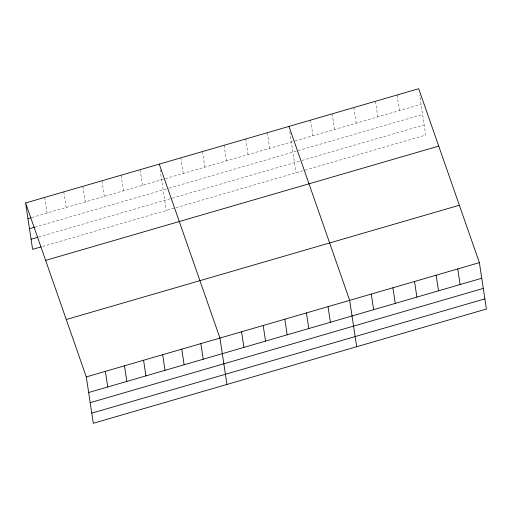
<?xml version="1.0" encoding="UTF-8"?>
<svg xmlns="http://www.w3.org/2000/svg" width="512" height="512" viewBox="0 0 512 512"><rect width="100%" height="100%" fill="white"/><g stroke="black" fill="none" stroke-linecap="round" stroke-linejoin="round"><path stroke-width="0.38" stroke-dasharray="2.56 1.92" d="M31.782 217.478L164.595 178.874M165.338 178.656L294.317 141.165M295.059 140.947L421.056 104.32M34.842 227.187L168.365 188.371M169.114 188.154L422.592 114.47M38.714 236.979L171.437 198.4M172.186 198.182L301.158 160.691M301.907 160.474L424.173 124.934M42.541 246.47L425.709 135.085L419.635 94.957M397.075 94.995L399.437 110.605M375.456 101.28L377.811 116.89M353.83 107.565L356.192 123.174M332.211 113.85L334.573 129.459M310.592 120.134L312.954 135.744M289.798 131.885L295.987 172.794M267.354 132.704L269.715 148.314M245.734 138.989L248.096 154.598M224.115 145.274L226.47 160.883M202.49 151.558L204.851 167.168M180.87 157.843L183.232 173.453M160.077 169.594L166.266 210.502M140.16 169.677L142.522 185.286M121.062 175.226L123.424 190.835M101.971 180.781L104.333 196.39M82.88 186.33L85.242 201.939M63.789 191.878L66.144 207.488M44.691 197.427L47.053 213.037"/><path stroke-width="0.77" d="M25.6 202.976L418.694 88.71L479.386 262.643L486.4 309.024L93.306 423.29L86.291 376.915L25.6 202.976L32.614 249.357L41.018 246.912M27.962 218.586L31.014 217.702M29.498 228.742L34.842 227.187M31.078 239.2L37.952 237.203M45.626 260.378L438.72 146.112M66.266 319.514L459.36 205.248M86.291 376.915L479.386 262.643M88.653 392.525L481.747 278.253M90.189 402.675L483.283 288.41M91.77 413.139L484.864 298.867M288.973 126.419L349.664 300.352L356.678 346.726M159.251 164.128L219.942 338.061L226.957 384.435M457.766 268.928L460.128 284.538M436.147 275.213L438.509 290.822M414.528 281.498L416.89 297.107M392.909 287.782L395.264 303.392M371.283 294.067L373.645 309.677M328.045 306.637L330.406 322.246M306.426 312.922L308.787 328.531M284.806 319.206L287.168 334.816M263.187 325.491L265.549 341.101M241.568 331.776L243.923 347.386M200.851 343.616L203.213 359.226M181.76 349.165L184.122 364.774M162.662 354.714L165.024 370.323M143.571 360.262L145.933 375.872M124.48 365.811L126.842 381.421M105.389 371.366L107.744 386.976"/></g></svg>
